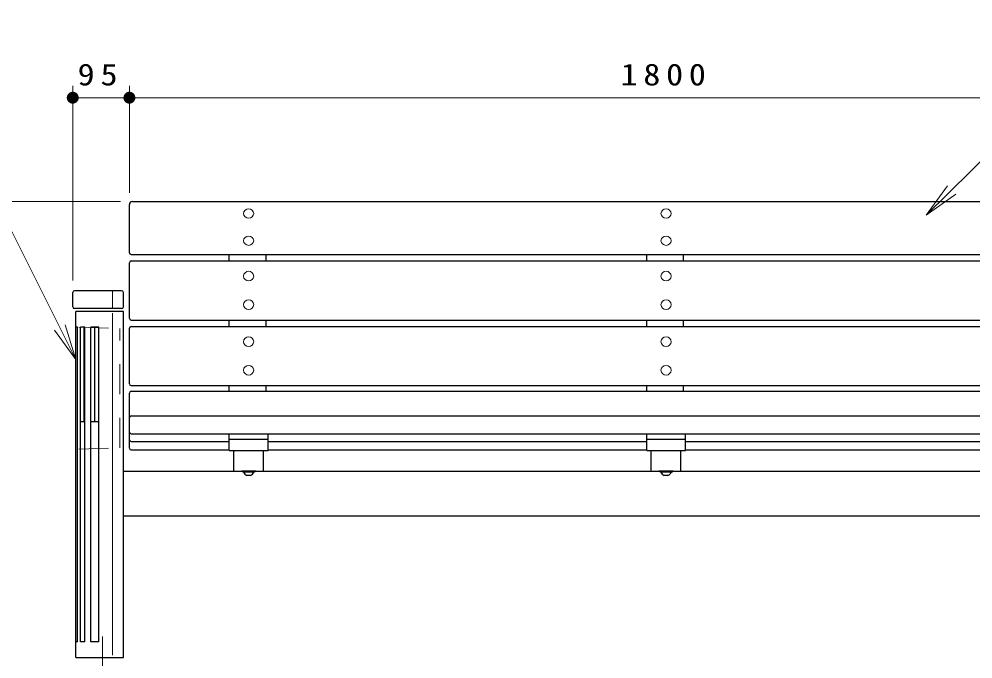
# Model space of a CAD drawing. Units: millimetres on the paper, scale 1:20. Extents: x -385 to 0, y 0 to 267.
# Drawn here: x -335.4 to -255.4, y 107.4 to 161 of the extents above; entities that cross this region are included whole.
import ezdxf

# ---------------------------------------------------------------- set-up
doc = ezdxf.new("R2010")
doc.units = ezdxf.units.MM
doc.linetypes.add('USER1', pattern=[4.5, 2.5, -2])
doc.linetypes.add('USER2', pattern=[6, 3, -1, 1, -1])
doc.layers.add('LY_1', color=7, linetype='Continuous', lineweight=13)
doc.styles.add('ＭＳ ゴシック', font='')
doc.styles.get('ＭＳ ゴシック').set_extended_font_data('MS Gothic')

# ---------------------------------------------------------------- blocks, each defined once
blk = doc.blocks.new('filled_dot')
at = {"color": 0, "linetype": 'Continuous', "lineweight": -2, "const_width": 1.25}
blk.add_lwpolyline([(-0.625, 0, 1), (0.625, 0, 1)], format="xyb", close=True, dxfattribs=at)
blk = doc.blocks.new('open_arrow')
at = {"color": 0, "linetype": 'Continuous', "lineweight": -2}
blk.add_lwpolyline([(7.5, 1.25), (0, 0), (7.5, -1.25)], dxfattribs=at)

msp = doc.modelspace()

# ---------------------------------------------------------------- linework, layer by layer
at = {"layer": 'LY_1'}
for p, q in [((-259.301, 144.597), (-242.65, 161.044)), ((-330.853, 139.113), (-330.853, 155.45)), ((-326.103, 146.487), (-326.103, 155.45)), ((-330.853, 154.45), (-326.103, 154.45)), ((-326.103, 154.45), (-236.103, 154.45)), ((-330.603, 132.493), (-340.926, 153.113)), ((-326.853, 145.737), (-352.466, 145.737))]:
    msp.add_line(p, q, dxfattribs=at)
at = {"layer": 'LY_1', "color": 21, "lineweight": 25}
for p, q in [((-325.853, 145.737), (-236.353, 145.737)), ((-326.103, 141.45), (-326.103, 145.487)), ((-325.953, 141.3), (-236.253, 141.3)), ((-326.103, 135.952), (-326.103, 140.61)), ((-325.953, 140.76), (-236.253, 140.76)), ((-330.853, 136.913), (-330.853, 138.113)), ((-326.753, 138.263), (-330.703, 138.263)), ((-326.603, 136.913), (-326.603, 138.113)), ((-326.753, 136.763), (-330.703, 136.763)), ((-325.953, 135.802), (-236.253, 135.802)), ((-325.953, 135.261), (-236.253, 135.261)), ((-326.103, 130.453), (-326.103, 135.111)), ((-326.103, 125.069), (-326.103, 129.683)), ((-325.953, 130.303), (-236.253, 130.303)), ((-325.953, 129.833), (-236.253, 129.833)), ((-325.953, 127.763), (-236.253, 127.763)), ((-325.953, 126.263), (-236.253, 126.263)), ((-325.953, 125.62), (-317.728, 125.62)), ((-314.478, 125.62), (-282.728, 125.62)), ((-279.478, 125.62), (-247.728, 125.62)), ((-325.953, 124.919), (-317.728, 124.919)), ((-314.478, 124.919), (-282.728, 124.919)), ((-279.478, 124.919), (-247.728, 124.919))]:
    msp.add_line(p, q, dxfattribs=at)
at = {"layer": 'LY_1', "lineweight": 25}
for p, q in [((-317.728, 140.76), (-317.728, 141.3)), ((-314.628, 140.76), (-314.628, 141.3)), ((-282.728, 140.76), (-282.728, 141.3)), ((-279.628, 140.76), (-279.628, 141.3)), ((-317.728, 135.261), (-317.728, 135.802)), ((-314.628, 135.261), (-314.628, 135.802)), ((-282.728, 135.261), (-282.728, 135.802)), ((-279.628, 135.261), (-279.628, 135.802)), ((-317.728, 129.833), (-317.728, 130.303)), ((-314.628, 129.833), (-314.628, 130.303)), ((-282.728, 129.833), (-282.728, 130.303)), ((-279.628, 129.833), (-279.628, 130.303)), ((-317.728, 124.856), (-317.728, 126.263)), ((-317.728, 125.813), (-314.478, 125.813)), ((-314.478, 124.856), (-314.478, 126.263)), ((-282.728, 124.856), (-282.728, 126.263)), ((-282.728, 125.813), (-279.478, 125.813)), ((-279.478, 124.856), (-279.478, 126.263)), ((-317.728, 124.856), (-314.478, 124.856)), ((-317.353, 123.138), (-317.353, 124.856)), ((-314.853, 123.138), (-314.853, 124.856)), ((-282.728, 124.856), (-279.478, 124.856)), ((-282.353, 123.138), (-282.353, 124.856)), ((-279.853, 123.138), (-279.853, 124.856)), ((-326.603, 123.138), (-235.603, 123.138)), ((-315.503, 123.138), (-316.703, 123.138)), ((-316.603, 123.138), (-316.603, 123.055)), ((-315.603, 123.055), (-316.603, 123.055)), ((-315.944, 122.78), (-316.261, 122.78)), ((-315.603, 123.138), (-315.603, 123.055)), ((-280.503, 123.138), (-281.703, 123.138)), ((-281.603, 123.138), (-281.603, 123.055)), ((-280.603, 123.055), (-281.603, 123.055)), ((-280.944, 122.78), (-281.261, 122.78)), ((-280.603, 123.138), (-280.603, 123.055)), ((-326.603, 119.388), (-235.603, 119.388))]:
    msp.add_line(p, q, dxfattribs=at)
at = {"layer": 'LY_1', "color": 21}
msp.add_line((-327.532, 136.853), (-327.532, 138.207), dxfattribs=at)
at = {"layer": 'LY_1', "color": 4, "lineweight": 25}
for p, q in [((-326.603, 136.513), (-330.603, 136.513)), ((-330.603, 107.513), (-330.603, 136.513)), ((-326.603, 107.513), (-326.603, 136.513)), ((-330.455, 135.213), (-330.584, 135.213)), ((-330.455, 108.813), (-330.455, 135.213)), ((-330.207, 108.813), (-330.207, 135.213)), ((-329.841, 135.213), (-330.207, 135.213)), ((-329.899, 127.263), (-329.899, 135.213)), ((-329.841, 108.813), (-329.841, 135.213)), ((-329.338, 108.813), (-329.338, 135.213)), ((-328.668, 135.213), (-329.338, 135.213)), ((-329.01, 127.263), (-329.01, 135.213)), ((-328.668, 108.813), (-328.668, 135.213)), ((-329.841, 127.263), (-330.207, 127.263)), ((-328.668, 127.263), (-329.338, 127.263)), ((-330.455, 108.813), (-330.584, 108.813)), ((-329.841, 108.813), (-330.207, 108.813)), ((-328.668, 108.813), (-329.338, 108.813)), ((-330.603, 107.513), (-326.603, 107.513))]:
    msp.add_line(p, q, dxfattribs=at)
at = {"layer": 'LY_1', "color": 4}
msp.add_line((-327.532, 107.695), (-327.532, 136.375), dxfattribs=at)
at = {"layer": 'LY_1', "linetype": 'USER1'}
for p, q in [((-330.353, 135.203), (-326.903, 135.083)), ((-326.903, 125.093), (-326.903, 135.083)), ((-330.353, 124.972), (-326.903, 125.093))]:
    msp.add_line(p, q, dxfattribs=at)
at = {"layer": 'LY_1', "color": 2, "linetype": 'USER2'}
msp.add_line((-328.353, 109.263), (-328.353, 88.763), dxfattribs=at)
at = {"layer": 'LY_1', "linetype": 'USER2'}
msp.add_line((-328.353, 109.263), (-328.353, 88.763), dxfattribs=at)
at = {"layer": 'LY_1', "color": 21, "lineweight": 25}
for centre, radius, start, end in [((-325.853, 145.487), 0.25, 90, 180), ((-325.953, 141.45), 0.15, 180, 270), ((-325.953, 140.61), 0.15, 90, 180), ((-330.703, 138.113), 0.15, 90, 180), ((-326.753, 138.113), 0.15, 0, 90), ((-330.703, 136.913), 0.15, 180, 270), ((-326.753, 136.913), 0.15, 270, 0), ((-325.953, 135.952), 0.15, 180, 270), ((-325.953, 135.111), 0.15, 90, 180), ((-325.953, 130.453), 0.15, 180, 270), ((-325.953, 129.683), 0.15, 90, 180), ((-325.953, 127.613), 0.15, 90, 180), ((-325.953, 126.413), 0.15, 180, 270), ((-325.953, 125.77), 0.15, 180, 270), ((-325.953, 125.069), 0.15, 180, 270)]:
    msp.add_arc(centre, radius, start, end, dxfattribs=at)
at = {"layer": 'LY_1', "lineweight": 25}
for centre, start, end in [((-316.072, 123.246), 202.32069, 247.89415), ((-316.133, 123.246), 292.10585, 337.67931), ((-281.072, 123.246), 202.32069, 247.89415), ((-281.133, 123.246), 292.10585, 337.67931)]:
    msp.add_arc(centre, 0.503, start, end, dxfattribs=at)
at = {"layer": 'LY_1'}
for centre, ratio in [((-316.103, 144.741), 0.913548), ((-281.103, 144.741), 0.913548), ((-316.103, 142.457), 0.913548), ((-281.103, 142.457), 0.913548), ((-316.103, 139.489), 0.956306), ((-281.103, 139.489), 0.956306), ((-316.103, 137.098), 0.956306), ((-281.103, 137.098), 0.956306), ((-316.103, 133.99), 0.956306), ((-281.103, 133.99), 0.956306), ((-316.103, 131.599), 0.956306), ((-281.103, 131.599), 0.956306)]:
    msp.add_ellipse(centre, major_axis=(0.425, 0), ratio=ratio, dxfattribs=at)

# ---------------------------------------------------------------- block references
at = {"layer": 'LY_1', "xscale": 0.4, "yscale": 0.4}
for p in [(-330.853, 154.45), (-326.103, 154.45)]:
    msp.add_blockref('filled_dot', p, dxfattribs=at)
for name, p, rotation in [('filled_dot', (-326.103, 154.45), 180), ('open_arrow', (-259.301, 144.597), 44.6), ('open_arrow', (-330.603, 132.493), 116.6)]:
    msp.add_blockref(name, p, dxfattribs=dict(at, rotation=rotation))

# ---------------------------------------------------------------- texts
at = {"layer": 'LY_1', "char_height": 1.833, "attachment_point": 8, "style": 'ＭＳ ゴシック'}
for s, insert in [('\\T1.34;\\W1.15;95', (-328.527, 155.45)), ('\\T1.33;\\W1.15;1800', (-281.103, 155.45))]:
    msp.add_mtext(s, dxfattribs=dict(at, insert=insert))

doc.saveas('drawing.dxf')
